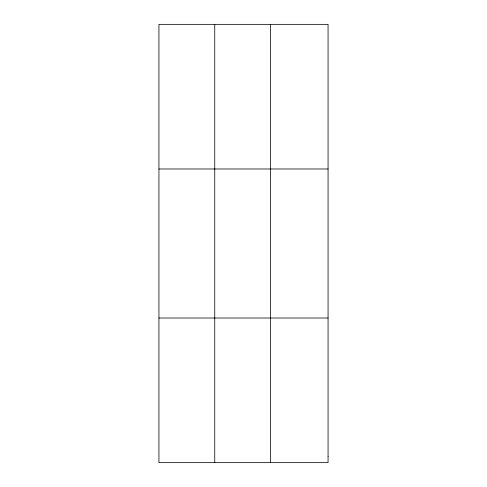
<?xml version="1.0" encoding="UTF-8"?>
<svg xmlns="http://www.w3.org/2000/svg" width="487" height="487" viewBox="0 0 487 487"><rect width="100%" height="100%" fill="white"/><g stroke="black" fill="none" stroke-linecap="round" stroke-linejoin="round"><path stroke-width="0.73" d="M214.749 462.65L214.749 24.35M270.559 462.65L270.559 24.35M158.939 168.989L328.061 168.989M158.939 318.011L328.061 318.011M328.061 456.362L328.061 462.65L158.939 462.65L158.939 24.35L328.061 24.35L328.061 456.362"/></g></svg>
